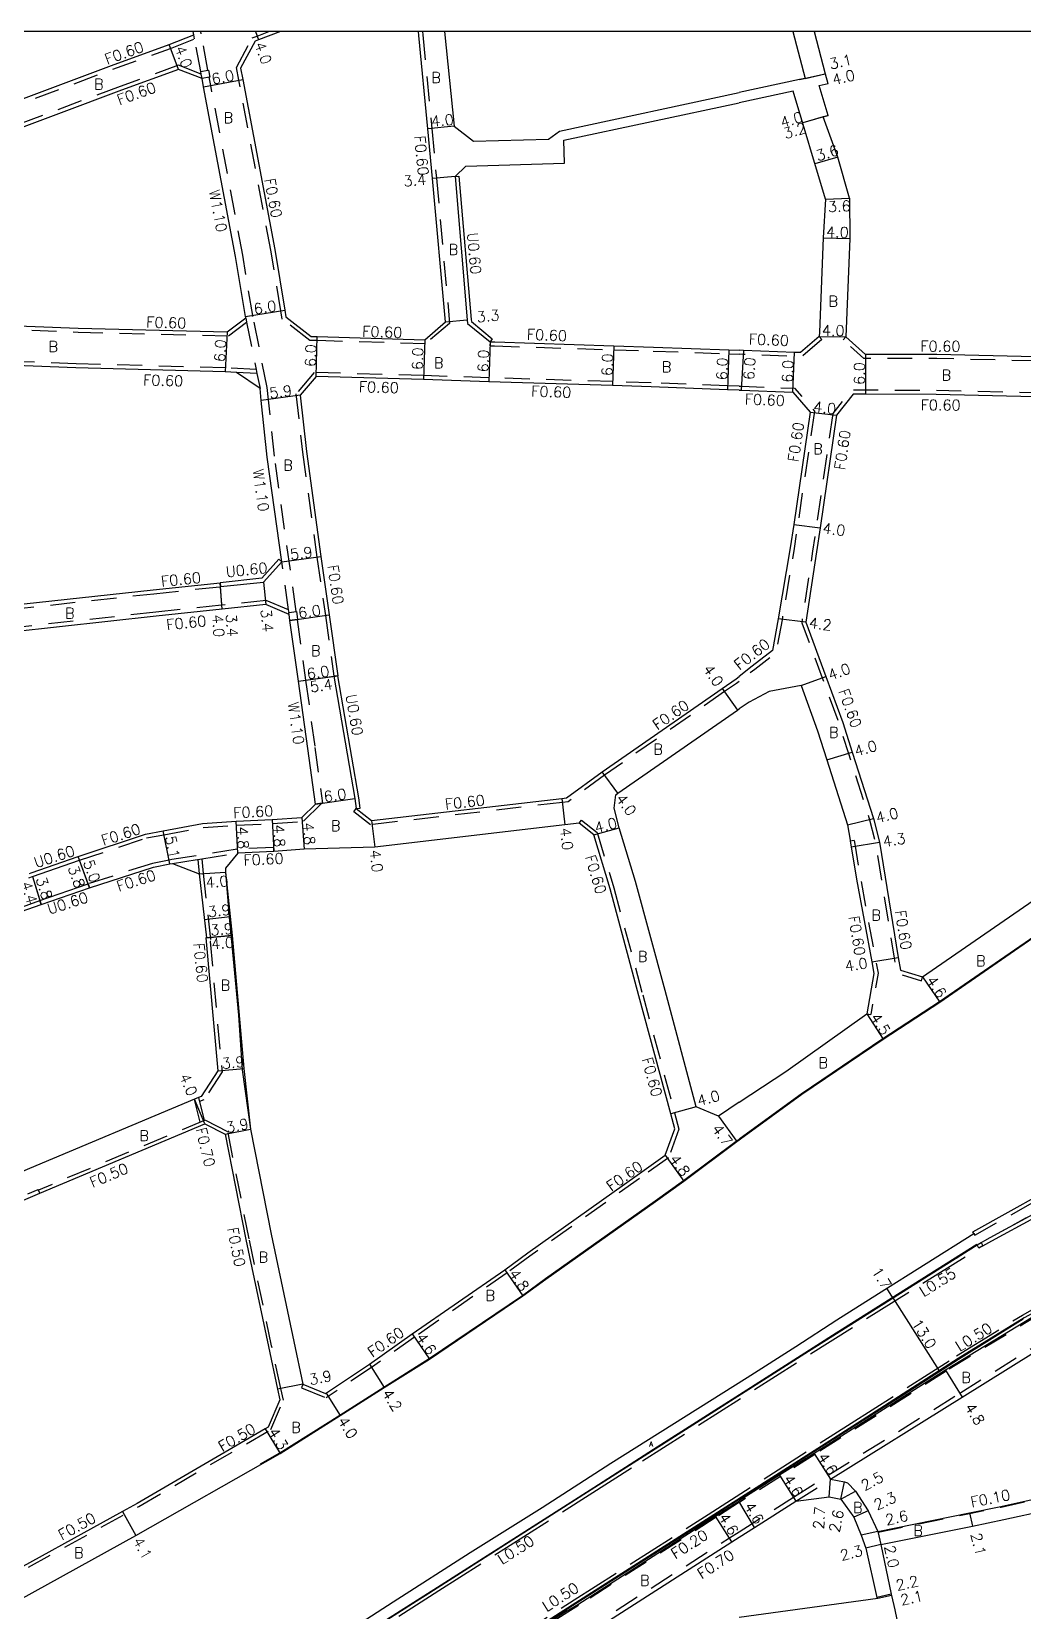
# Model space of a CAD drawing. Header units: metres. Extents: x -2400 to -1600, y -109800 to -109200.
# Drawn here: x -1989.3 to -1840, y -109437.7 to -109200 of the extents above; entities that cross this region are included whole.
import ezdxf

# ---------------------------------------------------------------- set-up
doc = ezdxf.new("R2010")
doc.units = ezdxf.units.M
doc.header["$LTSCALE"] = 2.5
for name, pattern in [('2213000', [1.5, 1, -0.5]), ('2232000', [2.5, 1.5, -1]), ('2233000', [4, 3, -1])]:
    doc.linetypes.add(name, pattern=pattern)
for name, color, linetype in [('2101000', 177, 'Continuous'), ('2102000', 191, 'Continuous'), ('2213000', 6, '2213000'), ('2231000', 162, 'Continuous'), ('2232000', 4, '2232000'), ('2233000', 62, '2233000'), ('2235000', 7, 'Continuous'), ('5107000', 24, '2232000'), ('6132000', 1, '6132000'), ('6165200', 3, 'Continuous'), ('9107000', 111, 'Continuous'), ('9201100', 215, 'Continuous'), ('9201500', 222, 'Continuous'), ('9202100', 82, 'Continuous'), ('9203500', 155, 'Continuous'), ('999', 7, 'Continuous')]:
    doc.layers.add(name, color=color, linetype=linetype)
doc.styles.add('Dm_Anotation', font='txt.shx', dxfattribs={"bigfont": 'pscdm.shx'})
doc.linetypes.add('6132000', pattern='A,1e-07,[100,DM.shx,S=0.25,R=0,X=0,Y=0],0.05,[100,DM.shx,S=0.2,R=0,X=0,Y=0],0.05,[100,DM.shx,S=0.15,R=0,X=0,Y=0],0.05,[100,DM.shx,S=0.1,R=0,X=0,Y=0],0.05,[100,DM.shx,S=0.05,R=0,X=0,Y=0],4.8', length=5)

msp = doc.modelspace()

# ---------------------------------------------------------------- linework, layer by layer
at = {"layer": '2101000'}
for points in [[(-2066.55, -109242.04), (-2047.02, -109242.89), (-2046.82, -109235.13), (-2046.79, -109231.57), (-2041.69, -109229.1), (-2016.99, -109219.98), (-2006.51, -109216.05), (-1977.29, -109205.1), (-1968.61, -109201.96), (-1964.87, -109200.48), (-1964.96, -109200)], [(-1951.84, -109200), (-1955.16, -109201.23), (-1955.67, -109201.43), (-1957.84, -109205.48), (-1957.52, -109207.21), (-1952.69, -109232.79), (-1951.18, -109241.9), (-1951.01, -109242.94), (-1947.22, -109245.87), (-1946.31, -109245.9), (-1930.1, -109246.36), (-1926.99, -109243.68), (-1928.95, -109222.12), (-1929.66, -109214.62), (-1931, -109200.57), (-1931.06, -109200)], [(-1927.16, -109200), (-1925.68, -109214.24)], [(-1871.5, -109200), (-1869.81, -109206.34), (-1869.41, -109207.79), (-1869.4, -109207.83)], [(-1866.18, -109225.05), (-1867.91, -109218.87), (-1870.14, -109212.8), (-1869.37, -109212.6), (-1870.71, -109208.11), (-1869.4, -109207.83)], [(-1925.56, -109221.81), (-1923.71, -109243.36), (-1923.69, -109243.9), (-1920.29, -109246.7), (-1919.58, -109246.7), (-1901.65, -109247.27), (-1895.69, -109247.46), (-1884.32, -109247.89), (-1882.77, -109247.95)], [(-1869.78, -109225.22), (-1870.12, -109231.02), (-1870.67, -109245.24), (-1870.74, -109245.86)], [(-1866.18, -109225.05), (-1866.12, -109231.14), (-1866.74, -109245.91)], [(-1996.42, -109286.69), (-1992.76, -109286.37), (-1970.99, -109283.97), (-1960.92, -109282.92), (-1960.88, -109283.51), (-1954.38, -109282.83), (-1951.63, -109279.8), (-1953.85, -109264.03), (-1954.73, -109255.5), (-1954.92, -109253.71), (-1958.46, -109251.27), (-1960.19, -109251.18), (-1982.64, -109250.6), (-2001.96, -109249.86), (-2003.69, -109249.81), (-2005.28, -109252.93), (-2002.16, -109274.15), (-2001.57, -109274.04), (-2000, -109283.46), (-1999.84, -109284.43)], [(-1882.77, -109253.95), (-1884.55, -109253.88), (-1896.04, -109253.45), (-1901.84, -109253.27), (-1920.49, -109252.69), (-1930.3, -109252.36), (-1946.48, -109251.9), (-1948.88, -109254.71), (-1947.91, -109263.19), (-1945.78, -109279), (-1944.49, -109287.76), (-1943.21, -109296.92), (-1943.8, -109297), (-1940.65, -109315.4), (-1940.42, -109316.91), (-1938.12, -109318.72), (-1909.46, -109315.38), (-1908.77, -109315.3), (-1903.38, -109311.38), (-1885.32, -109298.82), (-1883.24, -109297.38), (-1882.77, -109297.02)], [(-1989.72, -109327.31), (-1989.18, -109327.13), (-1982.1, -109324.67), (-1982.31, -109324.11), (-1972.15, -109320.74), (-1969.5, -109320.24), (-1963.56, -109319.17), (-1958.53, -109318.82), (-1953.07, -109318.55), (-1948.61, -109318.23), (-1946.59, -109316.22), (-1947.74, -109307.85), (-1949.15, -109297.75), (-1950.43, -109288.59), (-1950.55, -109287.68), (-1954.06, -109286.22), (-1960.64, -109286.91), (-1970.56, -109287.95), (-1992.4, -109290.35)], [(-1882.77, -109361.1), (-1885.89, -109363.2), (-1889.23, -109361.79), (-1893.94, -109344.3), (-1898.38, -109327.88), (-1900.82, -109319.8), (-1901.6, -109316.82), (-1901.34, -109314.84), (-1901.03, -109314.61), (-1883.03, -109302.11), (-1882.77, -109301.92)], [(-1904.68, -109320.83), (-1906.89, -109319.11), (-1909, -109319.36), (-1937.65, -109322.69), (-1948.27, -109323.02), (-1952.83, -109323.34), (-1958.28, -109323.62), (-1960.14, -109325.85), (-1960.1, -109326.45), (-1959.58, -109333.25), (-1958.16, -109348.01), (-1957.63, -109356.23), (-1956.37, -109365.13), (-1953.23, -109380.96), (-1949.84, -109397.07), (-1948.47, -109403.51)], [(-1945.04, -109404.9), (-1938.46, -109400.49), (-1931.99, -109395.94), (-1918.07, -109386.28), (-1914.62, -109383.75), (-1898.12, -109372.08), (-1893.91, -109369.05), (-1892.48, -109365.1), (-1893.09, -109362.83), (-1897.88, -109345.07), (-1902.22, -109328.99), (-1904.68, -109320.83)], [(-1987.87, -109331.33), (-1988.05, -109330.76), (-1980.8, -109328.24), (-1980.6, -109328.81), (-1970.98, -109325.73), (-1968.5, -109325.24), (-1968.09, -109325.16), (-1964.09, -109326.74)], [(-1960.1, -109326.45), (-1959.43, -109333.14), (-1959.11, -109335.99), (-1957.38, -109356.02), (-1956.37, -109365.13)], [(-1964.09, -109326.74), (-1962.99, -109336.34), (-1963.09, -109336.35), (-1961.26, -109356.38), (-1963.78, -109360.22), (-1964.17, -109360.38)], [(-1947.75, -109444.56), (-1934.86, -109436.28), (-1923.26, -109428.82), (-1912.43, -109422.04), (-1902.1, -109415.41), (-1881.55, -109402.5), (-1874.25, -109397.86), (-1868.09, -109393.85), (-1861.82, -109389.85), (-1847.42, -109380.86), (-1847.59, -109380.6), (-1832.11, -109371.94), (-1823.5, -109367.53), (-1818.21, -109364.98), (-1812.27, -109362.19), (-1804.73, -109358.84), (-1799.13, -109356.6), (-1788.56, -109352.51), (-1777.99, -109348.75), (-1768.34, -109345.64), (-1753.95, -109341.55), (-1749.31, -109340.45), (-1747.88, -109337.97)], [(-1964.17, -109360.38), (-1964.76, -109360.63), (-1989.61, -109371.08), (-2002.75, -109376.71), (-2023.53, -109386.14)], [(-2021.68, -109389.68), (-2001.1, -109380.35), (-1988.08, -109374.77), (-1963.21, -109364.32), (-1960.19, -109365.89), (-1957.05, -109381.75), (-1953.66, -109397.85), (-1952.29, -109404.28), (-1951.92, -109405.86), (-1953.7, -109410), (-1954.14, -109410.25), (-1973.41, -109421.46), (-1975.61, -109422.68), (-1995.5, -109433.6)], [(-1993.47, -109437.28), (-1973.64, -109426.27), (-1951.9, -109413.92), (-1942.84, -109408.24), (-1936.21, -109404.03), (-1929.4, -109399.74), (-1915.35, -109390.24), (-1911.89, -109387.7), (-1895.37, -109376.01), (-1891.1, -109372.95), (-1883.15, -109367.02), (-1882.77, -109366.74)], [(-1838.02, -109392.53), (-1839.86, -109393.53), (-1849.8, -109399.67), (-1865.67, -109409.81), (-1887.16, -109423.52), (-1907.37, -109436.4), (-1926.16, -109448.37), (-1936.85, -109455.18), (-1952.01, -109464.81), (-1965.15, -109473.18), (-1971.79, -109477.41), (-1971.89, -109477.48), (-1970.36, -109479.71)], [(-1908.68, -109437.62), (-1907.08, -109436.65), (-1886.35, -109423.37), (-1882.83, -109421.12), (-1882.77, -109421.08)], [(-1906.2, -109441.5), (-1883.87, -109427.24), (-1882.77, -109426.54)], [(-1861.47, -109427.63), (-1859.89, -109435.12), (-1859.84, -109435.29), (-1859.32, -109437.45), (-1858.67, -109440.64)], [(-1908.68, -109437.62), (-1922.25, -109446.31)]]:
    msp.add_lwpolyline(points, dxfattribs=at)
at = {"layer": '2101000', "flags": 128}
for points in [[(-1874.71, -109200), (-1872.83, -109207.04), (-1873.71, -109207.23)], [(-1869.78, -109225.22), (-1874.63, -109208.95)], [(-1870.74, -109245.86), (-1873.52, -109248.3), (-1874.46, -109248.26), (-1882.12, -109247.97), (-1882.77, -109247.95)], [(-1838.21, -109248.95), (-1853.04, -109248.59), (-1863.76, -109248.57), (-1866.74, -109245.91)], [(-1882.77, -109253.95), (-1882.47, -109253.96), (-1874.71, -109254.26), (-1872.08, -109257.27)], [(-1836.78, -109254.94), (-1838.25, -109254.95), (-1853.12, -109254.59), (-1863.78, -109254.57), (-1865.61, -109254.56), (-1868.1, -109257.69)], [(-1872.08, -109257.27), (-1874.57, -109274.17), (-1875.08, -109277.67), (-1876.91, -109288.38)], [(-1868.1, -109257.69), (-1870.59, -109274.64), (-1871.13, -109278.26), (-1872.74, -109288.88), (-1869.71, -109297.03), (-1867.19, -109303.94), (-1865.75, -109308.43), (-1862.57, -109318.42), (-1861.67, -109321.98), (-1858.85, -109339.32), (-1858.5, -109341.21), (-1855.16, -109342.23)], [(-1876.91, -109288.38), (-1877.77, -109293.14), (-1880.8, -109295.49), (-1882.77, -109297.02)], [(-1873.46, -109298.41), (-1878.24, -109299.31), (-1881.28, -109300.89), (-1882.77, -109301.92)], [(-1873.46, -109298.41), (-1870.97, -109305.23), (-1869.59, -109309.55), (-1866.46, -109319.36), (-1866.08, -109321.67), (-1866.05, -109321.83), (-1865.92, -109322.65), (-1865.1, -109327.54), (-1862.8, -109339.98), (-1862.48, -109341.7), (-1863.54, -109347.8)], [(-1855.16, -109342.23), (-1838.52, -109330.73), (-1823.05, -109321.21)], [(-1852.57, -109346.03), (-1835.96, -109334.56), (-1820.73, -109324.83)], [(-1996.94, -109334.49), (-1987.87, -109331.33)], [(-1882.77, -109366.74), (-1882.56, -109366.6), (-1873.36, -109359.89), (-1861.11, -109351.59), (-1852.57, -109346.03)], [(-1882.77, -109361.1), (-1875.75, -109356.44), (-1863.54, -109347.8)], [(-1837.35, -109392.66), (-1851.73, -109401.38), (-1871.49, -109413.92), (-1876.68, -109417.21), (-1882.77, -109421.08)], [(-1869.02, -109417.8), (-1849.18, -109405.45), (-1834.96, -109396.59)], [(-1948.47, -109403.51), (-1945.04, -109404.9)], [(-1861.89, -109425.68), (-1848.12, -109422.87), (-1843.37, -109421.9), (-1824.01, -109417.62), (-1822.03, -109417.18), (-1810, -109413.93), (-1797.83, -109410.88), (-1781.29, -109406.7)], [(-1869.02, -109417.8), (-1866.9, -109418.21), (-1866.46, -109418.35), (-1865.25, -109419.59), (-1863.37, -109422.56), (-1861.89, -109425.68)], [(-1882.77, -109426.54), (-1880.45, -109425.05), (-1874.22, -109421.1)], [(-1874.22, -109421.1), (-1869.23, -109420.46), (-1867.48, -109420.79), (-1865.51, -109423.5), (-1864.41, -109426.23), (-1863.69, -109428.2), (-1862.06, -109435.62), (-1861.92, -109435.77)], [(-1861.47, -109427.63), (-1847.64, -109424.87), (-1842.94, -109423.86), (-1823.52, -109419.66)]]:
    msp.add_lwpolyline(points, dxfattribs=at)
at = {"layer": '2101000'}
msp.add_lwpolyline([(-1957.07, -109243.07), (-1957.1, -109242.88), (-1958.6, -109233.84), (-1963.41, -109208.32), (-1963.65, -109207.08), (-1967.19, -109205.7), (-1975.77, -109208.8), (-2005.1, -109219.79), (-2015.57, -109223.72), (-2040.3, -109232.85), (-2040.83, -109233.05), (-2042.82, -109235.15), (-2043.02, -109242.99), (-2032.35, -109243.19), (-2012.76, -109243.5), (-2003.49, -109243.81), (-2001.76, -109243.87), (-1982.3, -109244.61), (-1959.86, -109245.19)], close=True, dxfattribs=at)
at = {"layer": '2102000', "flags": 128}
for points in [[(-1873.71, -109207.23), (-1882.77, -109209.16)], [(-1861.92, -109435.77), (-1882.77, -109438.59)]]:
    msp.add_lwpolyline(points, dxfattribs=at)
at = {"layer": '2102000'}
for points in [[(-1925.68, -109214.24), (-1922.79, -109216.51), (-1911.48, -109216.18), (-1909.84, -109214.96), (-1882.77, -109209.16)], [(-1874.63, -109208.95), (-1882.77, -109210.7)], [(-1925.56, -109221.81), (-1923.91, -109220.27), (-1909.05, -109219.78), (-1909.2, -109216.35), (-1882.77, -109210.7)]]:
    msp.add_lwpolyline(points, dxfattribs=at)
at = {"layer": '2213000'}
msp.add_lwpolyline([(-1942.72, -109443.35), (-1928.27, -109434.13), (-1918.09, -109427.66), (-1905.61, -109419.71), (-1897.62, -109414.63), (-1872.33, -109398.53), (-1846.95, -109382.54), (-1844.99, -109381.42), (-1838.52, -109377.91)], dxfattribs=at)
at = {"layer": '2231000'}
for points in [[(-1925.56, -109221.81), (-1924.96, -109221.76), (-1923.11, -109243.33), (-1923.1, -109243.6), (-1919.95, -109246.21), (-1920.29, -109246.7)], [(-1951.63, -109279.8), (-1952.07, -109279.39), (-1954.67, -109282.26), (-1960.92, -109282.92)], [(-1940.42, -109316.91), (-1939.83, -109316.82), (-1940.06, -109315.3), (-1943.21, -109296.92)], [(-1989.64, -109326.65), (-1989.36, -109326.56), (-1982.31, -109324.11)], [(-1987.87, -109331.33), (-1980.6, -109328.81)]]:
    msp.add_lwpolyline(points, dxfattribs=at)
at = {"layer": '2232000'}
for points in [[(-1930.45, -109200), (-1930.41, -109200.51), (-1929.07, -109214.57), (-1928.35, -109222.07), (-1926.37, -109243.94), (-1930, -109246.96), (-1946.32, -109246.5), (-1947.43, -109246.47), (-1951.57, -109243.27), (-1951.78, -109242), (-1953.28, -109232.9), (-1958.11, -109207.32), (-1958.47, -109205.39), (-1956.09, -109200.95), (-1955.37, -109200.67), (-1953.57, -109200)], [(-2046.42, -109242.9), (-2046.22, -109235.14), (-2046.19, -109231.94), (-2041.45, -109229.65), (-2016.78, -109220.54), (-2006.3, -109216.61), (-1977.08, -109205.66), (-1968.39, -109202.52), (-1964.76, -109201.08)], [(-1963.78, -109206.39), (-1967.18, -109205.06), (-1975.98, -109208.24), (-2005.31, -109219.23), (-2015.78, -109223.15), (-2040.51, -109232.29), (-2041.16, -109232.53), (-2043.41, -109234.91), (-2043.62, -109242.97)], [(-2094.86, -109246.88), (-2093.12, -109246.42), (-2079.89, -109242.93), (-2076.65, -109242.19), (-2074.78, -109241.72), (-2066.79, -109242.58), (-2065.85, -109242.67), (-2047.09, -109243.48), (-2042.96, -109243.59), (-2032.37, -109243.79), (-2012.78, -109244.1), (-2003.51, -109244.41), (-2001.78, -109244.47), (-1982.32, -109245.21), (-1959.67, -109245.79), (-1956.94, -109243.72)], [(-1920.29, -109246.7), (-1920.31, -109247.3), (-1919.6, -109247.3), (-1901.67, -109247.87), (-1895.71, -109248.06), (-1884.34, -109248.49), (-1882.77, -109248.55)], [(-1955.5, -109250.83), (-1960.17, -109250.58), (-1982.62, -109250), (-2001.94, -109249.26), (-2004.05, -109249.19), (-2005.9, -109252.83), (-2005.87, -109253.04), (-2005.28, -109252.93)], [(-1955.38, -109251.44), (-1958.46, -109251.27)], [(-1882.77, -109253.35), (-1884.53, -109253.28), (-1896.02, -109252.85), (-1901.82, -109252.67), (-1920.47, -109252.09), (-1930.29, -109251.76), (-1946.75, -109251.29), (-1949.51, -109254.52), (-1948.51, -109263.27), (-1946.37, -109279.08), (-1945.08, -109287.84), (-1943.8, -109297)], [(-1999.84, -109284.43), (-2000.17, -109284.94), (-1996.57, -109287.31), (-1992.7, -109286.96), (-1970.92, -109284.57), (-1960.88, -109283.51)], [(-1950.61, -109287.01), (-1953.97, -109285.6), (-1960.71, -109286.31), (-1970.62, -109287.35), (-1992.48, -109289.75), (-1996.01, -109290.36), (-1998.91, -109293.67), (-1998.63, -109295.34), (-1996.73, -109306.8), (-1996.05, -109310.9)], [(-1882.77, -109297.76), (-1883.18, -109298.07), (-1884.97, -109299.31), (-1903.03, -109311.87), (-1908.54, -109315.88), (-1909.39, -109315.98), (-1938.3, -109319.34), (-1940.8, -109317.38), (-1940.42, -109316.91)], [(-1982.1, -109324.67), (-1972, -109321.32), (-1969.4, -109320.83), (-1963.49, -109319.77), (-1958.49, -109319.42), (-1953.04, -109319.15), (-1948.35, -109318.81), (-1945.61, -109316.09)], [(-1906.89, -109319.11), (-1906.52, -109318.64), (-1904.16, -109320.48), (-1901.65, -109328.82), (-1897.3, -109344.91), (-1892.51, -109362.67), (-1891.85, -109365.13), (-1893.41, -109369.43), (-1897.77, -109372.57), (-1914.27, -109384.23), (-1917.72, -109386.77), (-1931.65, -109396.43), (-1938.12, -109400.98), (-1944.97, -109405.58)], [(-1952.83, -109323.34), (-1952.86, -109322.74), (-1958.35, -109323.02), (-1968.19, -109324.57), (-1968.61, -109324.66), (-1971.13, -109325.15), (-1980.8, -109328.24)], [(-1968.09, -109325.16), (-1964.28, -109324.56), (-1963.69, -109324.47), (-1958.28, -109323.62)], [(-1964.28, -109324.56), (-1964.09, -109326.74)], [(-1963.69, -109324.47), (-1963.49, -109326.67), (-1962.33, -109336.89), (-1962.44, -109336.9), (-1960.64, -109356.53), (-1963.38, -109360.71), (-1964.02, -109360.98)], [(-1847.42, -109380.86), (-1847.29, -109381.07), (-1831.84, -109372.43), (-1823.25, -109368.04), (-1817.97, -109365.49), (-1812.03, -109362.7), (-1804.51, -109359.36), (-1798.92, -109357.13), (-1788.37, -109353.04), (-1777.8, -109349.29), (-1768.17, -109346.18), (-1753.81, -109342.1), (-1749.17, -109340.99), (-1749.31, -109340.45)], [(-1964.82, -109360.66), (-1963.99, -109364.1)], [(-1964.17, -109360.38), (-1963.33, -109363.83)], [(-1995.83, -109433.78), (-1995.6, -109434.22), (-1995.26, -109434.04), (-1973.16, -109421.9), (-1953.31, -109410.35), (-1951.4, -109405.91), (-1951.8, -109404.17), (-1953.17, -109397.75), (-1956.56, -109381.65), (-1959.75, -109365.55), (-1963.19, -109363.77), (-1988.27, -109374.31)], [(-2001.1, -109380.35), (-2001.34, -109379.81), (-1988.31, -109374.22)], [(-1988.08, -109374.77), (-1988.31, -109374.22)], [(-1837.35, -109392.66), (-1837.24, -109392.83), (-1851.62, -109401.55), (-1871.38, -109414.09), (-1876.57, -109417.38), (-1882.67, -109421.25), (-1882.72, -109421.28), (-1886.25, -109423.54), (-1906.97, -109436.82), (-1908.57, -109437.79), (-1921.88, -109446.31)], [(-1869.4, -109417.21), (-1849.55, -109404.86), (-1835.32, -109395.99)], [(-1948.47, -109403.51), (-1948.69, -109404.07), (-1944.97, -109405.58)], [(-1906.58, -109440.91), (-1884.25, -109426.65), (-1882.77, -109425.71)]]:
    msp.add_lwpolyline(points, dxfattribs=at)
at = {"layer": '2232000', "flags": 128}
for points in [[(-1870.35, -109246.31), (-1873.31, -109248.91), (-1874.5, -109248.86), (-1882.15, -109248.57), (-1882.77, -109248.55)], [(-1870.35, -109246.31), (-1870.74, -109245.86)], [(-1867.14, -109246.36), (-1866.74, -109245.91)], [(-1837.96, -109249.56), (-1853.04, -109249.19), (-1863.99, -109249.17), (-1867.14, -109246.36)], [(-1882.77, -109253.35), (-1882.45, -109253.36), (-1874.43, -109253.67), (-1871.45, -109257.09)], [(-1836.83, -109254.34), (-1838.25, -109254.35), (-1853.11, -109253.99), (-1863.78, -109253.97), (-1865.9, -109253.96), (-1868.67, -109257.44)], [(-1871.45, -109257.09), (-1873.97, -109274.25), (-1874.49, -109277.76), (-1876.32, -109288.49)], [(-1868.67, -109257.44), (-1871.19, -109274.55), (-1871.72, -109278.17), (-1873.36, -109288.94), (-1870.27, -109297.24), (-1867.75, -109304.13), (-1866.32, -109308.61), (-1864.04, -109315.79), (-1863.73, -109316.74), (-1863.14, -109318.59), (-1862.26, -109322.1), (-1859.45, -109339.42), (-1859.03, -109341.67), (-1855.33, -109342.8)], [(-1876.32, -109288.49), (-1877.22, -109293.47), (-1880.43, -109295.96), (-1882.77, -109297.76)], [(-1865.46, -109321.73), (-1866.05, -109321.83)], [(-1865.46, -109321.73), (-1865.33, -109322.56), (-1864.51, -109327.44), (-1862.21, -109339.87), (-1861.87, -109341.69), (-1862.95, -109347.91)], [(-1997.14, -109333.92), (-1988.05, -109330.76)], [(-1855.33, -109342.8), (-1855.16, -109342.23)], [(-1863.54, -109347.8), (-1862.95, -109347.91)], [(-1874.59, -109420.51), (-1869.4, -109417.21)], [(-1874.22, -109421.1), (-1869.02, -109417.8)], [(-1861.87, -109425.77), (-1848.1, -109422.97), (-1843.35, -109422), (-1823.99, -109417.72)], [(-1882.77, -109425.71), (-1880.83, -109424.46), (-1874.59, -109420.51)], [(-1861.89, -109425.68), (-1861.87, -109425.77)]]:
    msp.add_lwpolyline(points, dxfattribs=at)
at = {"layer": '2233000'}
for points in [[(-1846.08, -109382.7), (-1844.71, -109381.92), (-1838.25, -109378.41), (-1829.44, -109373.73), (-1823.32, -109370.71), (-1817.85, -109368.15), (-1809.72, -109364.47), (-1804.23, -109362.19), (-1795.47, -109358.73), (-1795, -109358.56)], [(-1926.42, -109447.95), (-1907.63, -109435.98), (-1887.43, -109423.1), (-1865.93, -109409.4), (-1850.06, -109399.26), (-1840.11, -109393.11), (-1838.25, -109392.09), (-1830.96, -109388.04), (-1825.92, -109385.36), (-1819.58, -109382.23), (-1814.42, -109379.78), (-1808.17, -109376.9), (-1800.12, -109373.47), (-1792.69, -109370.51), (-1784.49, -109367.49), (-1779.62, -109365.77), (-1777.63, -109365.12)], [(-1988.93, -109463.73), (-1988.28, -109465.05), (-1987.88, -109465.52), (-1987.27, -109465.98), (-1986.6, -109466.38), (-1985.75, -109466.75), (-1984.64, -109467.11), (-1983.54, -109467.3), (-1982.45, -109467.31), (-1981.19, -109467.14), (-1980.17, -109466.86), (-1979.25, -109466.53), (-1973.06, -109462.78), (-1956.81, -109452.63), (-1942.45, -109443.78), (-1928, -109434.56), (-1917.82, -109428.09), (-1905.34, -109420.14), (-1897.34, -109415.06), (-1872.05, -109398.96), (-1846.67, -109383.03)]]:
    msp.add_lwpolyline(points, dxfattribs=at)
at = {"layer": '2235000'}
for points in [[(-1963.84, -109206.02), (-1962.76, -109205.82), (-1962.68, -109205.81), (-1962.48, -109206.87), (-1962.57, -109206.88), (-1963.65, -109207.08), (-1963.78, -109206.39)], [(-1950.59, -109287.39), (-1950.55, -109287.38), (-1949.46, -109287.24), (-1949.42, -109287.24), (-1949.26, -109288.43), (-1949.34, -109288.44), (-1950.43, -109288.59), (-1950.55, -109287.68)], [(-1846.95, -109382.54), (-1846.36, -109382.21), (-1846.08, -109382.7), (-1846.67, -109383.03)]]:
    msp.add_lwpolyline(points, close=True, dxfattribs=at)
at = {"layer": '5107000'}
for points in [[(-1963.84, -109206.02), (-1964.76, -109201.08), (-1964.87, -109200.48)], [(-1962.76, -109205.82), (-1963.78, -109200.34), (-1963.85, -109200)], [(-1949.46, -109287.24), (-1952.76, -109263.9), (-1953.63, -109255.39), (-1953.83, -109253.54), (-1955.99, -109242.87), (-1956.02, -109242.7), (-1957.52, -109233.64), (-1962.33, -109208.12), (-1962.57, -109206.88)], [(-1957.07, -109243.07), (-1956.94, -109243.72), (-1955.5, -109250.83), (-1955.38, -109251.44), (-1954.92, -109253.71)], [(-1950.55, -109287.38), (-1950.61, -109287.01), (-1951.63, -109279.8)], [(-1949.34, -109288.44), (-1948.06, -109297.59), (-1946.65, -109307.7), (-1945.5, -109316.07), (-1945.61, -109316.09), (-1946.59, -109316.22)]]:
    msp.add_lwpolyline(points, dxfattribs=at)
at = {"layer": '6132000'}
for points in [[(-1847.01, -109382.48), (-1868.17, -109395.84), (-1882.18, -109404.75), (-1895.68, -109413.33), (-1904.65, -109419.1), (-1928.21, -109434.12), (-1948.24, -109446.79), (-1969.36, -109459.83), (-1978.88, -109465.66)], [(-1971.57, -109477.39), (-1965.08, -109473.26), (-1951.95, -109464.89), (-1936.79, -109455.26), (-1926.1, -109448.44), (-1907.3, -109436.47), (-1887.1, -109423.6), (-1882.27, -109420.48), (-1865.6, -109409.89), (-1858.65, -109405.45), (-1849.73, -109399.75), (-1840.01, -109393.67)]]:
    msp.add_lwpolyline(points, dxfattribs=at)
at = {"layer": '6165200', "flags": 128}
msp.add_lwpolyline([(-1882.77, -109366.62), (-1882.62, -109366.51), (-1873.42, -109359.81), (-1861.16, -109351.51), (-1852.63, -109345.95), (-1836.02, -109334.48), (-1820.77, -109324.74), (-1816.47, -109323.89)], dxfattribs=at)
at = {"layer": '6165200'}
msp.add_lwpolyline([(-1954.84, -109415.48), (-1951.95, -109413.83), (-1942.89, -109408.15), (-1936.26, -109403.95), (-1929.45, -109399.66), (-1915.41, -109390.16), (-1911.95, -109387.61), (-1895.43, -109375.93), (-1891.16, -109372.87), (-1883.21, -109366.94), (-1882.77, -109366.62)], dxfattribs=at)
at = {"layer": '9107000'}
msp.add_lwpolyline([(-1942.72, -109443.35), (-1928.27, -109434.13), (-1918.09, -109427.66), (-1905.61, -109419.71), (-1897.62, -109414.63), (-1872.33, -109398.53), (-1846.95, -109382.54), (-1844.99, -109381.42), (-1838.52, -109377.91)], dxfattribs=at)
at = {"layer": '9201100'}
for points in [[(-1955.61, -109200), (-1955.16, -109201.23)], [(-1967.19, -109205.7), (-1968.61, -109201.96)], [(-1963.41, -109208.32), (-1957.52, -109207.21)], [(-1925.68, -109214.24), (-1929.66, -109214.62)], [(-1925.56, -109221.81), (-1928.95, -109222.12)], [(-1957.1, -109242.88), (-1951.18, -109241.9)], [(-1926.99, -109243.68), (-1923.71, -109243.36)], [(-1959.86, -109245.19), (-1960.19, -109251.18)], [(-1946.48, -109251.9), (-1946.31, -109245.9)], [(-1930.1, -109246.36), (-1930.3, -109252.36)], [(-1920.29, -109246.7), (-1920.49, -109252.69)], [(-1901.65, -109247.27), (-1901.84, -109253.27)], [(-1884.32, -109247.89), (-1884.55, -109253.88)], [(-1948.88, -109254.71), (-1954.73, -109255.5)], [(-1951.63, -109279.8), (-1945.78, -109279)], [(-1960.64, -109286.91), (-1960.92, -109282.92)], [(-1960.64, -109286.91), (-1960.88, -109283.51)], [(-1954.38, -109282.83), (-1954.06, -109286.22)], [(-1950.43, -109288.59), (-1944.49, -109287.76)], [(-1949.15, -109297.75), (-1943.21, -109296.92)], [(-1949.15, -109297.75), (-1943.8, -109297)], [(-1885.32, -109298.82), (-1883.03, -109302.11)], [(-1901.03, -109314.61), (-1903.38, -109311.38)], [(-1946.59, -109316.22), (-1940.65, -109315.4)], [(-1909.46, -109315.38), (-1909, -109319.36)], [(-1958.28, -109323.62), (-1958.53, -109318.82)], [(-1953.07, -109318.55), (-1952.83, -109323.34)], [(-1948.61, -109318.23), (-1948.27, -109323.02)], [(-1938.12, -109318.72), (-1937.65, -109322.69)], [(-1968.5, -109325.24), (-1969.5, -109320.24)], [(-1904.68, -109320.83), (-1900.82, -109319.8)], [(-1980.6, -109328.81), (-1982.31, -109324.11)], [(-1980.8, -109328.24), (-1982.1, -109324.67)], [(-1964.09, -109326.74), (-1960.1, -109326.45)], [(-1989.18, -109327.13), (-1987.87, -109331.33)], [(-1989.18, -109327.13), (-1988.05, -109330.76)], [(-1963.21, -109364.32), (-1964.76, -109360.63)], [(-1889.23, -109361.79), (-1893.09, -109362.83)], [(-1885.89, -109363.2), (-1883.15, -109367.02)], [(-1960.19, -109365.89), (-1956.37, -109365.13)], [(-1893.91, -109369.05), (-1891.1, -109372.95)], [(-1918.07, -109386.28), (-1915.35, -109390.24)], [(-1931.99, -109395.94), (-1929.4, -109399.74)], [(-1938.46, -109400.49), (-1936.21, -109404.03)], [(-1948.47, -109403.51), (-1952.29, -109404.28)], [(-1944.96, -109404.85), (-1942.84, -109408.24)], [(-1954.14, -109410.25), (-1951.9, -109413.92)], [(-1880.45, -109425.05), (-1882.83, -109421.12)], [(-1975.61, -109422.68), (-1973.64, -109426.27)], [(-1883.87, -109427.24), (-1886.35, -109423.37)]]:
    msp.add_lwpolyline(points, dxfattribs=at)
at = {"layer": '9201100', "flags": 128}
for points in [[(-1873.71, -109207.23), (-1869.81, -109206.34)], [(-1872.83, -109207.04), (-1869.81, -109206.34)], [(-1869.37, -109212.6), (-1873.2, -109213.74)], [(-1870.14, -109212.8), (-1873.2, -109213.74)], [(-1867.91, -109218.87), (-1871.36, -109219.9)], [(-1869.78, -109225.22), (-1866.18, -109225.05)], [(-1870.12, -109231.02), (-1866.12, -109231.14)], [(-1882.12, -109247.97), (-1882.47, -109253.96)], [(-1870.74, -109245.86), (-1866.74, -109245.91)], [(-1874.71, -109254.26), (-1874.46, -109248.26)], [(-1863.76, -109248.57), (-1863.78, -109254.57)], [(-1872.08, -109257.27), (-1868.1, -109257.69)], [(-1874.57, -109274.17), (-1870.59, -109274.64)], [(-1872.74, -109288.88), (-1876.91, -109288.38)], [(-1873.46, -109298.41), (-1869.71, -109297.03)], [(-1869.59, -109309.55), (-1865.75, -109308.43)], [(-1866.46, -109319.36), (-1862.57, -109318.42)], [(-1865.92, -109322.65), (-1861.67, -109321.98)], [(-1963.31, -109333.58), (-1959.43, -109333.14)], [(-1963.09, -109336.35), (-1959.11, -109335.99)], [(-1959.11, -109335.99), (-1962.99, -109336.34)], [(-1862.8, -109339.98), (-1858.85, -109339.32)], [(-1855.16, -109342.23), (-1852.57, -109346.03)], [(-1863.54, -109347.8), (-1861.11, -109351.59)], [(-1961.26, -109356.38), (-1957.38, -109356.02)], [(-1859.63, -109390.53), (-1860.55, -109389.06)], [(-1859.63, -109390.53), (-1852.64, -109401.49)], [(-1851.73, -109401.38), (-1849.18, -109405.45)], [(-1871.49, -109413.92), (-1869.02, -109417.8)], [(-1876.68, -109417.21), (-1874.22, -109421.1)], [(-1869.23, -109420.46), (-1869.02, -109417.8)], [(-1867.48, -109420.79), (-1866.9, -109418.21)], [(-1867.48, -109420.79), (-1865.25, -109419.59)], [(-1863.37, -109422.56), (-1865.51, -109423.5)], [(-1848.12, -109422.87), (-1847.64, -109424.87)], [(-1861.89, -109425.68), (-1864.41, -109426.23)], [(-1861.89, -109425.68), (-1861.47, -109427.63)], [(-1861.47, -109427.63), (-1863.69, -109428.2)], [(-1859.89, -109435.12), (-1862.06, -109435.62)], [(-1859.84, -109435.29), (-1861.92, -109435.77)]]:
    msp.add_lwpolyline(points, dxfattribs=at)
at = {"layer": '999'}
msp.add_lwpolyline([(-2400, -109800), (-1600, -109800), (-1600, -109200), (-2400, -109200)], close=True, dxfattribs=at)

# ---------------------------------------------------------------- texts
at = {"layer": '9201500', "style": 'Dm_Anotation'}
for s, rotation, p in [('4.0', 290.7902, (-1967.78, -109202.47)), ('4.0', 290.0011, (-1955.78, -109201.88)), ('3.1', 13.0354, (-1868.99, -109205.7)), ('6.0', 10.6835, (-1962.06, -109207.96)), ('4.0', 13.0354, (-1868.56, -109208.04)), ('4.0', 5.455, (-1929.09, -109214.32)), ('4.0', 16.5966, (-1876.32, -109214.5)), ('3.2', 17.0043, (-1875.81, -109216.17)), ('3.6', 16.5966, (-1870.93, -109219.51)), ('3.4', 5.3188, (-1933.25, -109223.33)), ('3.6', 2.648, (-1869.38, -109227.16)), ('4.0', 358.2667, (-1869.72, -109230.93)), ('6.0', 9.3982, (-1955.74, -109242.56)), ('3.3', 5.5038, (-1922.22, -109243.76)), ('4.0', 359.247, (-1870.34, -109245.76)), ('6.0', 86.8572, (-1960.21, -109249.77)), ('6.0', 88.3721, (-1946.54, -109250.49)), ('6.0', 88.3656, (-1930.44, -109250.95)), ('6.0', 88.1135, (-1920.55, -109251.29)), ('6.0', 88.2407, (-1901.89, -109251.86)), ('6.0', 87.8254, (-1884.6, -109252.48)), ('6.0', 86.6958, (-1880.54, -109252.47)), ('6.0', 87.6649, (-1874.75, -109252.86)), ('6.0', 89.7597, (-1863.88, -109253.17)), ('5.9', 7.7294, (-1953.4, -109255.22)), ('4.0', 354.024, (-1871.67, -109257.22)), ('4.0', 353.2138, (-1870.29, -109275.48)), ('5.9', 7.7566, (-1950.3, -109279.51)), ('4.0', 273.9322, (-1962.1, -109287.74)), ('3.4', 273.9322, (-1960.06, -109287.69)), ('3.4', 275.4685, (-1954.83, -109286.97)), ('6.0', 7.9444, (-1949.06, -109288.29)), ('4.2', 353.2352, (-1872.34, -109289.73)), ('6.0', 7.9437, (-1947.78, -109297.45)), ('4.0', 304.8032, (-1888.31, -109295.91)), ('4.0', 20.0539, (-1869.06, -109297.65)), ('5.4', 7.9437, (-1947.29, -109299.42)), ('4.0', 16.2943, (-1865.15, -109309.09)), ('6.0', 7.8854, (-1945.22, -109315.93)), ('4.0', 306.0769, (-1901.44, -109315.41)), ('4.0', 13.5692, (-1861.99, -109319.1)), ('4.8', 274.0127, (-1948.45, -109319.02)), ('4.0', 14.9386, (-1904.32, -109320.64)), ('5.1', 281.4168, (-1969.22, -109321.16)), ('4.8', 272.892, (-1958.39, -109319.62)), ('4.8', 272.9221, (-1952.93, -109319.34)), ('4.0', 276.6422, (-1909.75, -109319.85)), ('4.3', 9.073, (-1861, -109322.68)), ('4.0', 276.753, (-1938.4, -109323.18)), ('3.8', 289.9491, (-1983.88, -109325.82)), ('5.0', 289.9491, (-1981.58, -109324.96)), ('4.4', 287.3121, (-1990.95, -109328.13)), ('3.8', 287.3121, (-1988.68, -109327.49)), ('4.0', 4.1025, (-1963.04, -109328.84)), ('3.9', 6.4942, (-1962.7, -109333.26)), ('3.9', 5.2221, (-1962.34, -109336.03)), ('4.0', 5.2221, (-1962.19, -109338.1)), ('4.0', 9.5289, (-1866.71, -109341.45)), ('4.6', 304.1348, (-1854.68, -109342.75)), ('4.5', 302.767, (-1863.1, -109348.3)), ('3.9', 5.2221, (-1960.61, -109356.07)), ('4.0', 292.7942, (-1967.09, -109357.16)), ('4.0', 15.079, (-1888.84, -109361.68)), ('3.9', 11.1947, (-1959.87, -109365.72)), ('4.7', 305.7038, (-1886.98, -109365.1)), ('4.8', 305.7165, (-1893.36, -109369.64)), ('4.8', 304.5313, (-1917.54, -109386.89)), ('1.7', 301.9891, (-1862.91, -109386.52)), ('13.0', 302.5745, (-1856.9, -109394.34)), ('4.6', 304.2937, (-1931.51, -109396.46)), ('3.9', 11.4185, (-1947.35, -109403.65)), ('4.2', 302.3678, (-1936.62, -109404.88)), ('4.8', 302.0349, (-1848.89, -109406.97)), ('4.0', 302.0941, (-1943.3, -109409)), ('4.3', 301.4065, (-1953.76, -109410.67)), ('4.6', 302.3933, (-1871.03, -109414.46)), ('2.5', 28.2017, (-1863.89, -109419.61)), ('4.6', 302.3933, (-1876.22, -109417.75)), ('2.3', 23.7268, (-1862.06, -109422.51)), ('4.6', 302.6397, (-1885.97, -109423.54)), ('4.6', 301.1197, (-1882.1, -109421.85)), ('2.7', 85.6034, (-1870.06, -109425.38)), ('2.6', 77.4053, (-1867.74, -109425.95)), ('2.6', 12.3206, (-1860.57, -109424.75)), ('2.1', 283.4473, (-1847.92, -109426.1)), ('4.1', 298.7854, (-1974.12, -109427.05)), ('2.3', 14.4657, (-1867.35, -109430.1)), ('2.0', 282.1648, (-1860.95, -109427.94)), ('2.2', 12.7951, (-1858.99, -109434.6)), ('2.1', 12.8932, (-1858.31, -109436.82))]:
    msp.add_text(s, height=1.6, rotation=rotation, dxfattribs=at).set_placement(p)
at = {"layer": '9202100', "style": 'Dm_Anotation'}
for s, height, p in [('B', 1.6, (-1979.9, -109208.72)), ('B', 1.6, (-1929.13, -109207.72)), ('B', 1.6, (-1960.41, -109213.76)), ('B', 1.6, (-1926.51, -109233.59)), ('B', 1.6, (-1869.33, -109241.38)), ('B', 1.6, (-1986.77, -109248.2)), ('B', 1.6, (-1928.74, -109250.66)), ('B', 1.6, (-1894.42, -109251.25)), ('B', 1.6, (-1852.3, -109252.49)), ('B', 1.6, (-1871.63, -109263.59)), ('B', 1.6, (-1951.42, -109266.04)), ('B', 1.6, (-1984.27, -109288.32)), ('B', 1.6, (-1947.24, -109293.96)), ('B', 1.6, (-1869.25, -109306.25)), ('B', 1.6, (-1895.71, -109308.78)), ('B', 1.6, (-1944.25, -109320.28)), ('B', 1.6, (-1862.86, -109333.74)), ('B', 1.6, (-1898.03, -109339.96)), ('B', 1.6, (-1847.1, -109340.63)), ('B', 1.6, (-1960.84, -109344.28)), ('B', 1.6, (-1870.84, -109355.94)), ('B', 1.6, (-1973.09, -109366.92)), ('B', 1.6, (-1955.13, -109385.2)), ('B', 1.6, (-1920.97, -109390.95)), ('B', 1.6, (-1849.32, -109403.31)), ('B', 1.6, (-1950.22, -109410.81)), ('A', 0.75, (-1896.32, -109412.89, 9.31)), ('B', 1.6, (-1865.64, -109422.87)), ('B', 1.6, (-1856.56, -109426.34)), ('B', 1.6, (-1982.91, -109429.68)), ('B', 1.6, (-1897.69, -109433.83))]:
    msp.add_text(s, height=height, dxfattribs=at).set_placement(p)
at = {"layer": '9203500', "style": 'Dm_Anotation'}
for s, rotation, p in [('F0.60', 19.8751, (-1977.95, -109204.99)), ('F0.60', 19.8631, (-1976.09, -109211.09)), ('F0.60', 275.4785, (-1931.68, -109215.73)), ('W1.10', 280.6804, (-1962.62, -109223.95)), ('F0.60', 280.6824, (-1954.27, -109222.21)), ('U0.60', 274.9056, (-1923.73, -109230.3)), ('F0.60', 358.5186, (-1972.07, -109244.51)), ('F0.60', 358.3715, (-1939.55, -109245.91)), ('F0.60', 357.8214, (-1914.76, -109246.35)), ('F0.60', 357.8255, (-1881.35, -109247.07)), ('F0.60', 359.8787, (-1855.5, -109248.14)), ('F0.60', 358.525, (-1972.54, -109253.22)), ('F0.60', 358.3715, (-1940.07, -109254.23)), ('F0.60', 358.2441, (-1914.1, -109254.9)), ('F0.60', 357.8255, (-1881.96, -109256.09)), ('F0.60', 359.8787, (-1855.46, -109256.98)), ('F0.60', 81.6299, (-1873.88, -109264.86)), ('F0.60', 81.6299, (-1866.88, -109266.04)), ('W1.10', 278.0404, (-1956.02, -109265.94)), ('F0.60', 5.9869, (-1969.74, -109283.54)), ('U0.60', 6.0162, (-1959.99, -109282.1)), ('F0.60', 278.406, (-1944.76, -109280.34)), ('F0.60', 5.9945, (-1968.94, -109290.06)), ('F0.60', 37.7565, (-1882.75, -109296.17)), ('U0.60', 279.7234, (-1942.03, -109299.83)), ('F0.60', 290.0539, (-1867.85, -109299.25)), ('W1.10', 277.9408, (-1950.73, -109301)), ('F0.60', 34.8033, (-1895.1, -109305.18)), ('F0.60', 2.9241, (-1958.91, -109318.34)), ('F0.60', 6.6409, (-1926.98, -109317.08)), ('F0.60', 18.3231, (-1978.48, -109322.52)), ('U0.60', 17.8584, (-1988.65, -109325.86)), ('F0.60', 2.9241, (-1957.37, -109325.49)), ('F0.60', 286.7964, (-1906, -109324.16)), ('F0.60', 17.7132, (-1976.21, -109329.42)), ('U0.60', 17.8817, (-1986.64, -109332.86)), ('F0.60', 279.2256, (-1866.31, -109333.18)), ('F0.60', 279.2256, (-1859.33, -109332.31)), ('F0.60', 275.8789, (-1964.95, -109337.19)), ('F0.60', 285.0784, (-1897.44, -109354.58)), ('F0.70', 283.6458, (-1964.62, -109365.11)), ('F0.50', 22.7988, (-1980.15, -109373.98)), ('F0.60', 35.2579, (-1902.04, -109374.58)), ('F0.50', 281.1941, (-1959.85, -109380.06)), ('L0.55', 32.2125, (-1854.98, -109390.43)), ('F0.60', 35.1021, (-1937.99, -109399.57)), ('L0.50', 31.7233, (-1849.58, -109398.66)), ('F0.50', 30.1995, (-1960.6, -109413.74)), ('F0.10', 11.5088, (-1847.74, -109422.08)), ('F0.50', 28.7832, (-1984.75, -109427.04)), ('L0.50', 32.4443, (-1918.5, -109430.71)), ('F0.20', 32.6407, (-1892.37, -109429.87)), ('F0.70', 32.6411, (-1888.42, -109432.88)), ('L0.50', 32.4981, (-1911.78, -109437.79))]:
    msp.add_text(s, height=1.6, rotation=rotation, dxfattribs=at).set_placement(p)

doc.saveas('drawing.dxf')
